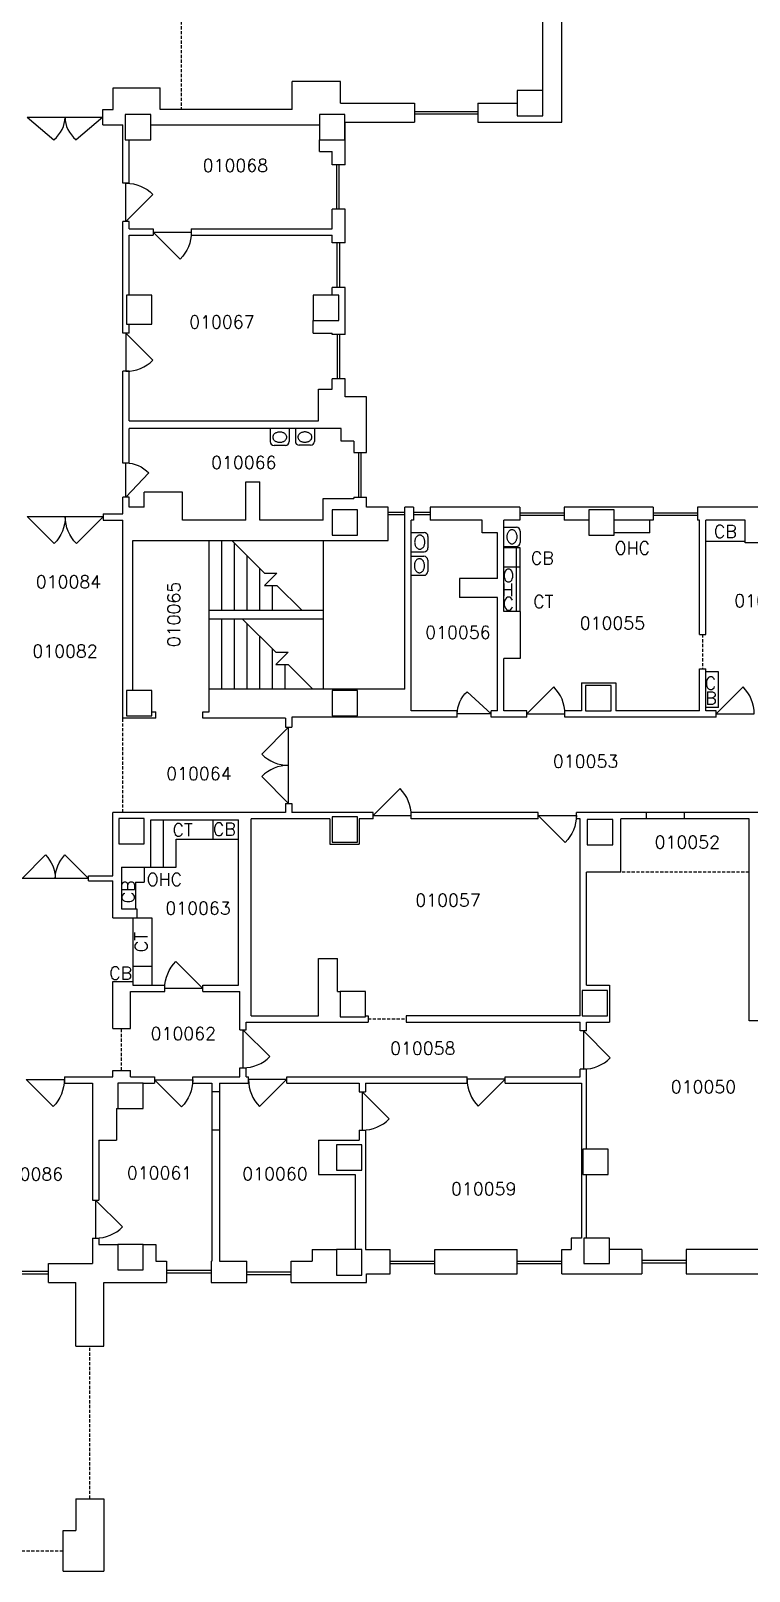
# Model space of a CAD drawing. Extents: x -572 to 188, y -99 to 441.
# Drawn here: x -198.3 to -141.7, y 94.3 to 215.5 of the extents above; entities that cross this region are included whole.
import ezdxf
from ezdxf.enums import TextEntityAlignment as Align

# ---------------------------------------------------------------- set-up
doc = ezdxf.new("R2010")
doc.units = 0
doc.header["$MEASUREMENT"] = 0
doc.linetypes.add('HIDDEN', pattern=[0.375, 0.25, -0.125])
for name, color, linetype in [('1', 7, 'CONTINUOUS'), ('15', 7, 'CONTINUOUS'), ('2', 7, 'CONTINUOUS'), ('25', 7, 'CONTINUOUS'), ('26', 7, 'CONTINUOUS'), ('27', 7, 'CONTINUOUS'), ('28', 7, 'CONTINUOUS'), ('3', 7, 'CONTINUOUS'), ('4', 7, 'CONTINUOUS')]:
    doc.layers.add(name, color=color, linetype=linetype)
doc.styles.add('ROMANS', font='ROMANS', dxfattribs={"height": 0.2})

# ---------------------------------------------------------------- blocks, each defined once
blk = doc.blocks.new('DDR72')
at = {"layer": '26', "color": 6, "linetype": 'Continuous'}
blk.add_lwpolyline([(0, 0), (2.12, 2.12), (2.12, 2.12, -0.198912), (3, 0), (3, 0, -0.198912), (3.88, 2.12), (3.88, 2.12), (6, 0), (3, 0), (0, 0)], format="xyb", dxfattribs=at)
blk = doc.blocks.new('DRLH36')
at = {"layer": '26', "color": 6, "linetype": 'Continuous'}
for q in [(2.1213, 2.1213), (3, 0)]:
    blk.add_line((0, 0), q, dxfattribs=at)
blk.add_arc((0, 0), 3, 360, 45, dxfattribs=at)
blk = doc.blocks.new('DRRH36')
at = {"layer": '26', "color": 6, "linetype": 'Continuous', "yscale": -1, "rotation": 180}
blk.add_blockref('DRLH36', (0, 0), dxfattribs=at)
blk = doc.blocks.new('DDR5$7')
at = {"layer": '26', "color": 6, "linetype": 'Continuous'}
for p, q in [((0, 0), (5.7, 0)), ((0, 0), (2.02, -2.02)), ((5.7, 0), (3.68, -2.02))]:
    blk.add_line(p, q, dxfattribs=at)
for centre, start, end in [((0, 0), 314.999, 0), ((5.7, 0), 180, 225.001)]:
    blk.add_arc(centre, 2.85, start, end, dxfattribs=at)
blk = doc.blocks.new('DRLH30')
at = {"layer": '26', "color": 6, "linetype": 'Continuous'}
for q in [(1.77, 1.77), (2.5, 0)]:
    blk.add_line((0, 0), q, dxfattribs=at)
blk.add_arc((0, 0), 2.5, 360, 45.0502, dxfattribs=at)
blk = doc.blocks.new('DRRH30')
at = {"layer": '26', "color": 6, "linetype": 'Continuous', "yscale": -1, "rotation": 180}
blk.add_blockref('DRLH30', (0, 0), dxfattribs=at)
blk = doc.blocks.new('DRLH32')
at = {"layer": '26', "color": 6, "linetype": 'Continuous'}
for q in [(1.89, 1.89), (2.67, 0)]:
    blk.add_line((0, 0), q, dxfattribs=at)
blk.add_arc((0, 0), 2.67, 0, 44.9499, dxfattribs=at)
blk = doc.blocks.new('*O1313')
at = {"layer": '26', "color": 6, "linetype": 'Continuous'}
for p, q in [((-179.1881, 172.7816), (-181.7631, 175.3565)), ((-179.1881, 171.8025), (-178.2091, 172.7816)), ((-176.2631, 169.8565), (-178.2091, 171.8025))]:
    blk.add_line(p, q, dxfattribs=at)
blk = doc.blocks.new('*O1212')
at = {"layer": '26', "color": 6, "linetype": 'Continuous'}
for p, q in [((-179.1881, 172.7816), (-178.2091, 172.7816)), ((-179.1881, 171.8025), (-178.2091, 171.8025))]:
    blk.add_line(p, q, dxfattribs=at)
blk.add_blockref('*O1313', (0, 0), dxfattribs=at)
blk = doc.blocks.new('*O2626')
at = {"layer": '26', "color": 6, "linetype": 'Continuous'}
for p, q in [((-179.1881, 172.7816), (-181.7631, 175.3565)), ((-179.1881, 171.8025), (-178.2091, 172.7816)), ((-176.2631, 169.8565), (-178.2091, 171.8025))]:
    blk.add_line(p, q, dxfattribs=at)
blk = doc.blocks.new('*O2525')
at = {"layer": '26', "color": 6, "linetype": 'Continuous'}
for p, q in [((-179.1881, 172.7816), (-178.2091, 172.7816)), ((-179.1881, 171.8025), (-178.2091, 171.8025))]:
    blk.add_line(p, q, dxfattribs=at)
blk.add_blockref('*O2626', (0, 0), dxfattribs=at)

msp = doc.modelspace()

# ---------------------------------------------------------------- linework, layer by layer
at = {"layer": '1', "color": 4, "linetype": 'Continuous'}
for p, q in [((-157.97, 210.76), (-157.97, 216.96)), ((-156.47, 208.26), (-156.47, 216.96)), ((-173.89, 209.76), (-168.07, 209.76)), ((-168.07, 209.76), (-168.07, 208.26)), ((-163.07, 209.76), (-163.07, 208.26)), ((-163.07, 209.76), (-159.97, 209.76)), ((-173.53, 204.91), (-173.53, 208.26)), ((-173.53, 208.26), (-168.07, 208.26)), ((-163.07, 208.26), (-156.47, 208.26)), ((-175.53, 205.96), (-175.53, 206.86)), ((-175.53, 205.96), (-174.53, 205.96)), ((-174.53, 204.91), (-174.53, 205.96)), ((-173.53, 204.91), (-174.53, 204.91)), ((-173.53, 201.41), (-174.53, 201.41)), ((-174.53, 199.86), (-174.53, 201.41)), ((-173.53, 198.76), (-173.53, 201.41)), ((-174.53, 198.76), (-174.53, 199.36)), ((-173.53, 198.76), (-174.53, 198.76)), ((-173.53, 195.26), (-174.53, 195.26)), ((-174.53, 194.66), (-174.53, 195.26)), ((-173.53, 191.56), (-173.53, 195.26)), ((-174.53, 191.56), (-174.53, 191.66)), ((-173.53, 191.56), (-174.53, 191.56)), ((-174.53, 187.26), (-174.53, 188.06)), ((-173.53, 188.06), (-174.53, 188.06)), ((-173.53, 186.66), (-173.53, 188.06)), ((-175.63, 187.26), (-174.53, 187.26)), ((-175.63, 184.76), (-175.63, 187.26)), ((-171.83, 186.66), (-173.53, 186.66)), ((-171.83, 182.26), (-171.83, 186.66)), ((-173.83, 184.16), (-175.63, 184.16)), ((-173.83, 183.16), (-173.83, 184.16)), ((-172.83, 183.16), (-173.83, 183.16)), ((-172.83, 183.16), (-172.83, 182.26)), ((-172.83, 182.26), (-171.83, 182.26)), ((-172.83, 178.76), (-171.83, 178.76)), ((-172.83, 178.76), (-172.83, 178.66)), ((-171.83, 177.96), (-171.83, 178.76)), ((-170.13, 177.96), (-171.83, 177.96)), ((-170.13, 175.36), (-170.13, 177.96)), ((-168.83, 176.96), (-168.83, 177.96)), ((-168.13, 177.96), (-168.83, 177.96)), ((-168.13, 176.96), (-168.33, 176.96)), ((-168.13, 177.96), (-168.13, 176.96)), ((-166.83, 177.96), (-166.83, 176.96)), ((-159.78, 177.96), (-166.83, 177.96)), ((-162.73, 176.96), (-166.83, 176.96)), ((-159.78, 176.96), (-161.03, 176.96)), ((-159.78, 177.96), (-159.78, 176.96)), ((-156.28, 177.96), (-156.28, 176.96)), ((-149.28, 177.96), (-156.28, 177.96)), ((-154.33, 176.96), (-156.28, 176.96)), ((-149.28, 176.96), (-152.33, 176.96)), ((-149.28, 177.96), (-149.28, 176.96)), ((-145.78, 177.96), (-145.78, 176.96)), ((-139.03, 177.96), (-145.78, 177.96)), ((-145.63, 176.96), (-145.78, 176.96)), ((-142.03, 176.96), (-145.13, 176.96)), ((-172.83, 175.36), (-170.13, 175.36)), ((-176.12, 119.56), (-174.2, 119.56)), ((-176.12, 119.56), (-176.12, 118.66)), ((-171.92, 119.56), (-169.97, 119.56)), ((-169.97, 117.66), (-169.97, 119.56)), ((-166.47, 119.56), (-159.97, 119.56)), ((-166.47, 117.66), (-166.47, 119.56)), ((-159.97, 117.66), (-159.97, 119.56)), ((-156.47, 119.56), (-155.72, 119.56)), ((-156.47, 117.66), (-156.47, 119.56)), ((-150.17, 119.56), (-152.72, 119.56)), ((-150.17, 119.56), (-150.17, 117.66)), ((-146.67, 119.56), (-146.67, 117.66)), ((-140.17, 119.56), (-146.67, 119.56)), ((-196.88, 118.46), (-193.42, 118.46)), ((-196.88, 116.96), (-196.88, 118.46)), ((-187.58, 118.66), (-187.58, 116.96)), ((-184.08, 118.66), (-184.08, 116.96)), ((-184.08, 118.66), (-184.02, 118.66)), ((-183.42, 118.66), (-181.27, 118.66)), ((-181.27, 116.96), (-181.27, 118.66)), ((-177.77, 116.96), (-177.77, 118.66)), ((-177.77, 118.66), (-176.12, 118.66)), ((-171.83, 116.96), (-171.83, 117.66)), ((-171.83, 117.66), (-169.97, 117.66)), ((-166.47, 117.66), (-159.97, 117.66)), ((-156.47, 117.66), (-150.17, 117.66)), ((-146.67, 117.66), (-140.17, 117.66)), ((-196.88, 116.96), (-194.73, 116.96)), ((-192.53, 116.96), (-187.58, 116.96)), ((-184.08, 116.96), (-181.27, 116.96)), ((-177.77, 116.96), (-171.83, 116.96))]:
    msp.add_line(p, q, dxfattribs=at)
at = {"layer": '15', "color": 1, "linetype": 'Continuous'}
for p, q in [((-175.24, 178.66), (-172.83, 178.66)), ((-175.24, 176.96), (-175.24, 178.66)), ((-191.03, 161.36), (-191.03, 176.96)), ((-189.33, 177.96), (-190.53, 177.96)), ((-181.33, 176.96), (-186.33, 176.96)), ((-175.24, 176.96), (-180.23, 176.96)), ((-168.83, 163.66), (-168.83, 176.96)), ((-168.33, 161.96), (-168.33, 176.96)), ((-190.23, 163.56), (-190.23, 175.36)), ((-190.23, 175.36), (-172.83, 175.36)), ((-184.23, 161.86), (-184.23, 163.66)), ((-168.83, 163.66), (-184.23, 163.66)), ((-188.43, 161.36), (-191.03, 161.36)), ((-188.73, 161.86), (-188.43, 161.86)), ((-188.43, 161.36), (-188.43, 161.86)), ((-184.73, 161.86), (-184.23, 161.86)), ((-184.73, 161.36), (-184.73, 161.86)), ((-178.22, 161.36), (-184.73, 161.36)), ((-168.33, 161.46), (-177.72, 161.46))]:
    msp.add_line(p, q, dxfattribs=at)
at = {"layer": '2', "color": 1, "linetype": 'Continuous'}
for p, q in [((-188.73, 194.66), (-190.73, 194.66)), ((-190.73, 194.66), (-190.73, 192.36)), ((-188.73, 192.36), (-188.73, 194.66)), ((-190.73, 192.36), (-188.73, 192.36)), ((-194.73, 111.96), (-194.73, 116.96)), ((-192.53, 111.96), (-192.53, 116.96)), ((-194.73, 111.96), (-192.53, 111.96)), ((-194.73, 99.96), (-192.53, 99.96)), ((-194.73, 99.96), (-194.73, 97.46)), ((-192.53, 99.96), (-192.53, 94.26)), ((-195.73, 94.26), (-195.73, 97.46)), ((-195.73, 97.46), (-194.73, 97.46)), ((-195.73, 94.26), (-192.53, 94.26))]:
    msp.add_line(p, q, dxfattribs=at)
for points in [[(-157.97, 208.76), (-157.97, 210.76), (-159.97, 210.76), (-159.97, 208.76), (-157.97, 208.76)], [(-188.83, 206.86), (-188.83, 208.86), (-190.83, 208.86), (-190.83, 206.86), (-188.83, 206.86)], [(-173.55, 206.86), (-173.55, 208.86), (-175.55, 208.86), (-175.55, 206.86), (-173.55, 206.86)], [(-174.03, 192.66), (-174.03, 194.66), (-176.03, 194.66), (-176.03, 192.66), (-174.03, 192.66)], [(-172.55, 175.77), (-172.55, 177.77), (-174.55, 177.77), (-174.55, 175.77), (-172.55, 175.77)], [(-152.33, 175.76), (-152.33, 177.76), (-154.33, 177.76), (-154.33, 175.76), (-152.33, 175.76)], [(-152.59, 161.95), (-152.59, 163.95), (-154.59, 163.95), (-154.59, 161.95), (-152.59, 161.95)], [(-188.73, 161.56), (-188.73, 163.56), (-190.73, 163.56), (-190.73, 161.56), (-188.73, 161.56)], [(-172.55, 161.55), (-172.55, 163.55), (-174.55, 163.55), (-174.55, 161.55), (-172.55, 161.55)], [(-189.33, 151.48), (-189.33, 153.48), (-191.33, 153.48), (-191.33, 151.48), (-189.33, 151.48)], [(-172.55, 151.61), (-172.55, 153.61), (-174.55, 153.61), (-174.55, 151.61), (-172.55, 151.61)], [(-152.46, 151.41), (-152.46, 153.41), (-154.46, 153.41), (-154.46, 151.41), (-152.46, 151.41)], [(-171.92, 137.86), (-171.92, 139.86), (-173.92, 139.86), (-173.92, 137.86), (-171.92, 137.86)], [(-152.87, 137.95), (-152.87, 139.95), (-154.87, 139.95), (-154.87, 137.95), (-152.87, 137.95)], [(-189.42, 130.66), (-189.42, 132.66), (-191.42, 132.66), (-191.42, 130.66), (-189.42, 130.66)], [(-172.2, 125.81), (-172.2, 127.81), (-174.2, 127.81), (-174.2, 125.81), (-172.2, 125.81)], [(-152.82, 125.46), (-152.82, 127.46), (-154.82, 127.46), (-154.82, 125.46), (-152.82, 125.46)], [(-152.72, 118.46), (-152.72, 120.46), (-154.72, 120.46), (-154.72, 118.46), (-152.72, 118.46)], [(-189.42, 117.96), (-189.42, 119.96), (-191.42, 119.96), (-191.42, 117.96), (-189.42, 117.96)], [(-172.2, 117.56), (-172.2, 119.56), (-174.2, 119.56), (-174.2, 117.56), (-172.2, 117.56)]]:
    msp.add_lwpolyline(points, dxfattribs=at)
at = {"layer": '25', "color": 253, "linetype": 'Continuous'}
for p, q in [((-179.42, 184.16), (-179.42, 183.13)), ((-177.92, 184.16), (-177.92, 183.13)), ((-177.44, 184.16), (-177.44, 183.14)), ((-175.94, 184.16), (-175.94, 183.14)), ((-178.22, 182.83), (-179.12, 182.83)), ((-176.24, 182.84), (-177.14, 182.84)), ((-149.53, 175.96), (-149.53, 176.96)), ((-168.33, 175.97), (-167.3, 175.97)), ((-161.03, 176.39), (-160.04, 176.39)), ((-159.74, 176.09), (-159.74, 175.19)), ((-149.53, 175.96), (-152.33, 175.96)), ((-167, 175.67), (-167, 174.77)), ((-161.03, 174.89), (-160.04, 174.89)), ((-159.73, 174.76), (-161.03, 174.76)), ((-160.03, 169.76), (-160.03, 174.76)), ((-159.73, 169.76), (-159.73, 174.76)), ((-142.03, 175.26), (-145.13, 175.26)), ((-168.33, 174.47), (-167.3, 174.47)), ((-168.33, 174.12), (-167.32, 174.12)), ((-167.02, 173.81), (-167.02, 172.91)), ((-168.33, 172.62), (-167.32, 172.62)), ((-159.73, 173.26), (-161.03, 173.26)), ((-144.13, 165.01), (-145.13, 165.01)), ((-144.13, 162.21), (-144.13, 165.01)), ((-144.13, 162.21), (-145.13, 162.21)), ((-187.82, 149.66), (-187.82, 153.36)), ((-183.92, 151.86), (-183.92, 153.36)), ((-186.82, 149.66), (-186.82, 151.86)), ((-186.82, 151.86), (-181.92, 151.86)), ((-189.33, 149.66), (-189.33, 148.46)), ((-188.82, 149.66), (-186.82, 149.66)), ((-190.03, 148.46), (-190.03, 146.36)), ((-190.03, 148.46), (-189.33, 148.46)), ((-190.23, 145.66), (-190.23, 140.36)), ((-189.93, 145.66), (-188.73, 145.66)), ((-188.73, 145.66), (-188.73, 140.36)), ((-190.23, 141.86), (-188.73, 141.86))]:
    msp.add_line(p, q, dxfattribs=at)
for points in [[(-178.12, 183.48, 0.066843), (-178.13, 183.56, 0.062769), (-178.16, 183.63, 0.056398), (-178.21, 183.7, 0.049772), (-178.28, 183.76, 0.044142), (-178.36, 183.81, 0.039957), (-178.46, 183.85, 0.03725), (-178.56, 183.87, 0.035932), (-178.67, 183.88, 0.035932), (-178.78, 183.87, 0.03725), (-178.88, 183.85, 0.039957), (-178.98, 183.81, 0.044142), (-179.06, 183.76, 0.049772), (-179.13, 183.7, 0.056398), (-179.18, 183.63, 0.062769), (-179.21, 183.56, 0.066843), (-179.22, 183.48, 0.066843), (-179.21, 183.4, 0.062769), (-179.18, 183.33, 0.056398), (-179.13, 183.26, 0.049772), (-179.06, 183.2, 0.044142), (-178.98, 183.15, 0.039957), (-178.88, 183.11, 0.03725), (-178.78, 183.09, 0.035932), (-178.67, 183.08, 0.035932), (-178.56, 183.09, 0.03725), (-178.46, 183.11, 0.039957), (-178.36, 183.15, 0.044142), (-178.28, 183.2, 0.049772), (-178.21, 183.26, 0.056398), (-178.16, 183.33, 0.062769), (-178.13, 183.4, 0.066843)], [(-176.14, 183.49, 0.066843), (-176.15, 183.56, 0.062769), (-176.18, 183.64, 0.056398), (-176.24, 183.71, 0.049772), (-176.3, 183.77, 0.044142), (-176.39, 183.82, 0.039957), (-176.48, 183.85, 0.03725), (-176.59, 183.88, 0.035932), (-176.69, 183.89, 0.035932), (-176.8, 183.88, 0.03725), (-176.9, 183.85, 0.039957), (-177, 183.82, 0.044142), (-177.08, 183.77, 0.049772), (-177.15, 183.71, 0.056398), (-177.2, 183.64, 0.062769), (-177.23, 183.56, 0.066843), (-177.24, 183.49, 0.066843), (-177.23, 183.41, 0.062769), (-177.2, 183.33, 0.056398), (-177.15, 183.26, 0.049772), (-177.08, 183.2, 0.044142), (-177, 183.15, 0.039957), (-176.9, 183.12, 0.03725), (-176.8, 183.09, 0.035932), (-176.69, 183.09, 0.035932), (-176.59, 183.09, 0.03725), (-176.48, 183.12, 0.039957), (-176.39, 183.15, 0.044142), (-176.3, 183.2, 0.049772), (-176.24, 183.26, 0.056398), (-176.18, 183.33, 0.062769), (-176.15, 183.41, 0.066843)], [(-167.65, 175.77, 0.066843), (-167.72, 175.76, 0.062769), (-167.8, 175.73, 0.056398), (-167.87, 175.67, 0.049772), (-167.93, 175.61, 0.044142), (-167.98, 175.52, 0.039957), (-168.01, 175.43, 0.03725), (-168.04, 175.32, 0.035932), (-168.05, 175.22, 0.035932), (-168.04, 175.11, 0.03725), (-168.01, 175.01, 0.039957), (-167.98, 174.91, 0.044142), (-167.93, 174.83, 0.049772), (-167.87, 174.76, 0.056398), (-167.8, 174.71, 0.062769), (-167.72, 174.68, 0.066843), (-167.65, 174.67, 0.066843), (-167.57, 174.68, 0.062769), (-167.49, 174.71, 0.056398), (-167.42, 174.76, 0.049772), (-167.36, 174.83, 0.044142), (-167.31, 174.91, 0.039957), (-167.28, 175.01, 0.03725), (-167.25, 175.11, 0.035932), (-167.25, 175.22, 0.035932), (-167.25, 175.32, 0.03725), (-167.28, 175.43, 0.039957), (-167.31, 175.52, 0.044142), (-167.36, 175.61, 0.049772), (-167.42, 175.67, 0.056398), (-167.49, 175.73, 0.062769), (-167.57, 175.76, 0.066843)], [(-160.39, 176.19, 0.066843), (-160.47, 176.18, 0.062769), (-160.54, 176.15, 0.056398), (-160.61, 176.1, 0.049772), (-160.67, 176.03, 0.044142), (-160.72, 175.95, 0.039957), (-160.76, 175.85, 0.03725), (-160.78, 175.75, 0.035932), (-160.79, 175.64, 0.035932), (-160.78, 175.53, 0.03725), (-160.76, 175.43, 0.039957), (-160.72, 175.34, 0.044142), (-160.67, 175.25, 0.049772), (-160.61, 175.18, 0.056398), (-160.54, 175.13, 0.062769), (-160.47, 175.1, 0.066843), (-160.39, 175.09, 0.066843), (-160.31, 175.1, 0.062769), (-160.23, 175.13, 0.056398), (-160.16, 175.18, 0.049772), (-160.1, 175.25, 0.044142), (-160.05, 175.34, 0.039957), (-160.02, 175.43, 0.03725), (-159.99, 175.53, 0.035932), (-159.99, 175.64, 0.035932), (-159.99, 175.75, 0.03725), (-160.02, 175.85, 0.039957), (-160.05, 175.95, 0.044142), (-160.1, 176.03, 0.049772), (-160.16, 176.1, 0.056398), (-160.23, 176.15, 0.062769), (-160.31, 176.18, 0.066843)], [(-167.67, 173.91, 0.066843), (-167.75, 173.9, 0.062769), (-167.83, 173.87, 0.056398), (-167.9, 173.82, 0.049772), (-167.96, 173.75, 0.044142), (-168.01, 173.67, 0.039957), (-168.04, 173.58, 0.03725), (-168.07, 173.47, 0.035932), (-168.07, 173.37, 0.035932), (-168.07, 173.26, 0.03725), (-168.04, 173.15, 0.039957), (-168.01, 173.06, 0.044142), (-167.96, 172.98, 0.049772), (-167.9, 172.91, 0.056398), (-167.83, 172.86, 0.062769), (-167.75, 172.83, 0.066843), (-167.67, 172.81, 0.066843), (-167.6, 172.83, 0.062769), (-167.52, 172.86, 0.056398), (-167.45, 172.91, 0.049772), (-167.39, 172.98, 0.044142), (-167.34, 173.06, 0.039957), (-167.31, 173.15, 0.03725), (-167.28, 173.26, 0.035932), (-167.27, 173.37, 0.035932), (-167.28, 173.47, 0.03725), (-167.31, 173.58, 0.039957), (-167.34, 173.67, 0.044142), (-167.39, 173.75, 0.049772), (-167.45, 173.82, 0.056398), (-167.52, 173.87, 0.062769), (-167.6, 173.9, 0.066843)]]:
    msp.add_lwpolyline(points, format="xyb", close=True, dxfattribs=at)
for centre, start, end in [((-179.12, 183.13), 180, 270), ((-178.22, 183.13), 270, 360), ((-177.14, 183.14), 180, 270), ((-176.24, 183.14), 270, 360), ((-167.3, 175.67), 360, 90), ((-160.04, 176.09), 360, 90), ((-167.3, 174.77), 270, 360), ((-160.04, 175.19), 270, 360), ((-167.32, 173.81), 360, 90), ((-167.32, 172.91), 270, 360)]:
    msp.add_arc(centre, 0.3, start, end, dxfattribs=at)
at = {"layer": '26', "color": 6, "linetype": 'Continuous'}
for p, q in [((-184.23, 169.16), (-184.23, 175.36)), ((-183.23, 169.86), (-183.23, 175.36)), ((-182.23, 169.86), (-182.23, 175.13)), ((-175.23, 169.16), (-175.23, 175.36)), ((-181.23, 169.86), (-181.23, 174.13)), ((-161.53, 172.36), (-164.53, 172.36)), ((-179.23, 169.86), (-179.23, 171.8)), ((-161.53, 170.86), (-164.53, 170.86)), ((-184.23, 163.66), (-184.23, 169.16)), ((-183.23, 163.66), (-183.23, 169.16)), ((-182.23, 163.66), (-182.23, 169.16)), ((-181.23, 163.66), (-181.23, 168.8)), ((-175.23, 163.66), (-175.23, 169.16)), ((-180.23, 163.66), (-180.23, 167.8)), ((-179.23, 163.66), (-179.23, 166.8)), ((-178.22, 161.36), (-178.22, 160.66)), ((-177.72, 161.46), (-177.72, 160.66)), ((-162.02, 161.46), (-162.02, 161.96)), ((-159.22, 161.46), (-159.22, 161.96)), ((-156.22, 161.46), (-156.22, 161.96)), ((-144.32, 161.46), (-144.32, 161.96)), ((-191.82, 148.96), (-191.82, 153.96)), ((-178.22, 154.66), (-178.22, 153.96)), ((-177.72, 154.66), (-177.72, 153.96)), ((-171.32, 153.46), (-171.32, 153.96)), ((-168.32, 153.46), (-168.32, 153.96)), ((-158.32, 153.46), (-158.32, 153.96)), ((-155.32, 153.46), (-155.32, 153.96)), ((-181.92, 140.36), (-181.92, 153.36)), ((-180.92, 137.96), (-180.92, 153.46)), ((-155.02, 137.96), (-155.02, 153.46)), ((-141.72, 137.56), (-141.72, 153.46)), ((-154.52, 140.36), (-154.52, 149.26)), ((-193.72, 148.56), (-193.72, 148.96)), ((-191.82, 145.66), (-191.82, 148.56)), ((-175.62, 142.46), (-174.12, 142.46)), ((-175.62, 137.96), (-175.62, 142.46)), ((-174.12, 139.86), (-174.12, 142.46)), ((-191.82, 136.96), (-191.82, 140.66)), ((-190.42, 136.96), (-190.42, 139.86)), ((-187.72, 139.86), (-187.72, 140.36)), ((-184.72, 139.86), (-184.72, 140.36)), ((-181.82, 136.86), (-181.82, 139.86)), ((-181.32, 136.86), (-181.32, 137.46)), ((-181.32, 137.46), (-171.72, 137.46)), ((-180.92, 137.96), (-175.62, 137.96)), ((-171.92, 137.96), (-171.72, 137.96)), ((-171.72, 137.96), (-171.72, 137.46)), ((-168.72, 137.96), (-168.72, 137.46)), ((-168.72, 137.46), (-155.02, 137.46)), ((-155.02, 136.76), (-155.02, 137.46)), ((-154.52, 136.76), (-154.52, 137.46)), ((-154.52, 136.76), (-155.02, 136.76)), ((-181.82, 133.16), (-181.82, 133.86)), ((-181.32, 133.16), (-181.32, 133.86)), ((-154.52, 133.76), (-155.02, 133.76)), ((-155.02, 133.16), (-155.02, 133.76)), ((-154.52, 127.46), (-154.52, 133.76)), ((-185.52, 132.66), (-185.52, 133.16)), ((-183.42, 132.66), (-181.12, 132.66)), ((-181.32, 133.16), (-181.12, 133.16)), ((-181.12, 132.66), (-181.12, 133.16)), ((-178.12, 132.66), (-178.12, 133.16)), ((-178.12, 133.16), (-163.92, 133.16)), ((-178.12, 132.66), (-172.42, 132.66)), ((-171.92, 132.66), (-163.92, 132.66)), ((-163.92, 132.66), (-163.92, 133.16)), ((-160.92, 132.66), (-160.92, 133.16)), ((-160.92, 133.16), (-155.02, 133.16)), ((-160.92, 132.66), (-154.92, 132.66)), ((-183.42, 131.96), (-184.02, 131.96)), ((-172.42, 131.96), (-171.92, 131.96)), ((-183.42, 128.96), (-184.02, 128.96)), ((-172.42, 128.96), (-171.92, 128.96)), ((-154.52, 120.46), (-154.52, 125.46))]:
    msp.add_line(p, q, dxfattribs=at)
at = {"layer": '27', "color": 2, "linetype": 'Continuous'}
for p, q in [((-163.07, 209.08), (-168.07, 209.08)), ((-163.07, 208.9), (-168.07, 208.9)), ((-174.18, 201.41), (-174.18, 204.91)), ((-173.98, 201.41), (-173.98, 204.91)), ((-174.14, 195.26), (-174.14, 198.76)), ((-173.94, 195.26), (-173.94, 198.76)), ((-174.13, 188.06), (-174.13, 191.56)), ((-173.93, 188.06), (-173.93, 191.56)), ((-172.45, 178.76), (-172.45, 182.25)), ((-172.25, 178.76), (-172.25, 182.25)), ((-170.13, 177.59), (-168.83, 177.59)), ((-170.13, 177.39), (-168.83, 177.39)), ((-168.13, 177.59), (-166.83, 177.59)), ((-168.13, 177.39), (-166.83, 177.39)), ((-159.78, 177.53), (-156.28, 177.53)), ((-159.78, 177.33), (-156.28, 177.33)), ((-149.28, 177.53), (-145.78, 177.53)), ((-149.28, 177.33), (-145.78, 177.33)), ((-200.38, 117.85), (-196.88, 117.85)), ((-200.38, 117.65), (-196.88, 117.65)), ((-187.58, 117.93), (-184.08, 117.93)), ((-187.58, 117.73), (-184.08, 117.73)), ((-181.27, 117.81), (-177.77, 117.81)), ((-181.27, 117.61), (-177.77, 117.61)), ((-169.97, 118.66), (-166.47, 118.66)), ((-169.97, 118.46), (-166.47, 118.46)), ((-159.97, 118.66), (-156.47, 118.66)), ((-159.97, 118.46), (-156.47, 118.46)), ((-150.17, 118.73), (-146.67, 118.73)), ((-150.17, 118.53), (-146.67, 118.53))]:
    msp.add_line(p, q, dxfattribs=at)
at = {"layer": '28', "color": 6, "linetype": 'HIDDEN'}
for p, q in [((-186.43, 216.56), (-186.43, 209.26)), ((-145.38, 167.96), (-145.38, 165.26)), ((-191.03, 153.96), (-191.03, 161.36)), ((-141.72, 149.26), (-151.82, 149.26)), ((-191.12, 133.66), (-191.12, 136.96)), ((-171.72, 137.71), (-168.72, 137.71)), ((-193.63, 99.96), (-193.63, 111.96)), ((-201.23, 95.86), (-195.73, 95.86))]:
    msp.add_line(p, q, dxfattribs=at)
at = {"layer": '28', "color": 6, "linetype": 'Continuous'}
for p, q in [((-191.79, 209.25), (-191.79, 210.96)), ((-191.79, 210.96), (-188.09, 210.96)), ((-188.09, 209.26), (-188.09, 210.96)), ((-177.69, 209.26), (-177.69, 211.46)), ((-173.89, 211.46), (-177.69, 211.46)), ((-173.89, 209.76), (-173.89, 211.46)), ((-192.59, 208.05), (-192.59, 209.25)), ((-192.59, 209.25), (-191.79, 209.25)), ((-177.69, 209.26), (-188.09, 209.26)), ((-192.59, 208.05), (-191.03, 208.05)), ((-191.03, 203.46), (-191.03, 208.05)), ((-188.83, 208.06), (-175.55, 208.06)), ((-190.53, 203.46), (-190.53, 206.86)), ((-190.53, 203.46), (-191.03, 203.46)), ((-190.53, 200.46), (-191.03, 200.46)), ((-191.03, 191.66), (-191.03, 200.46)), ((-190.53, 199.86), (-190.53, 200.46)), ((-190.53, 199.86), (-188.63, 199.86)), ((-190.53, 194.66), (-190.53, 199.36)), ((-190.53, 199.36), (-188.63, 199.36)), ((-188.63, 199.86), (-188.63, 199.36)), ((-185.63, 199.86), (-185.63, 199.36)), ((-185.63, 199.86), (-174.53, 199.86)), ((-185.63, 199.36), (-174.53, 199.36)), ((-190.53, 191.66), (-191.03, 191.66)), ((-190.53, 191.66), (-190.53, 192.36)), ((-176.03, 191.66), (-176.03, 192.66)), ((-176.03, 191.66), (-174.53, 191.66)), ((-190.53, 188.66), (-191.03, 188.66)), ((-191.03, 181.44), (-191.03, 188.66)), ((-190.53, 184.76), (-190.53, 188.66)), ((-190.53, 184.76), (-175.63, 184.76)), ((-190.53, 181.44), (-190.53, 184.16)), ((-175.63, 184.16), (-190.53, 184.16)), ((-190.53, 181.44), (-191.03, 181.44)), ((-181.33, 179.96), (-180.23, 179.96)), ((-181.33, 176.96), (-181.33, 179.96)), ((-180.23, 176.96), (-180.23, 179.96)), ((-190.53, 178.76), (-191.03, 178.76)), ((-191.03, 177.46), (-191.03, 178.76)), ((-190.53, 177.96), (-190.53, 178.76)), ((-189.33, 177.96), (-189.33, 179.16)), ((-186.33, 179.16), (-189.33, 179.16)), ((-186.33, 176.96), (-186.33, 179.16)), ((-192.56, 177.46), (-192.56, 176.96)), ((-192.56, 177.46), (-191.03, 177.46)), ((-192.56, 176.96), (-191.03, 176.96)), ((-162.73, 175.96), (-162.73, 176.96)), ((-161.03, 169.76), (-161.03, 176.96)), ((-145.63, 167.96), (-145.63, 176.96)), ((-145.13, 167.96), (-145.13, 176.96)), ((-142.03, 175.16), (-142.03, 176.96)), ((-161.53, 175.96), (-162.73, 175.96)), ((-161.53, 172.36), (-161.53, 175.96)), ((-140.03, 175.16), (-142.03, 175.16)), ((-180.23, 169.86), (-180.23, 173.13)), ((-164.53, 172.36), (-164.53, 170.86)), ((-184.23, 169.86), (-175.23, 169.86)), ((-161.53, 161.96), (-161.53, 170.86)), ((-159.73, 169.76), (-161.03, 169.76)), ((-159.73, 169.76), (-159.73, 166.06)), ((-175.23, 169.16), (-184.23, 169.16)), ((-145.63, 167.96), (-145.13, 167.96)), ((-161.03, 161.96), (-161.03, 166.06)), ((-159.73, 166.06), (-161.03, 166.06)), ((-178.23, 163.66), (-178.23, 165.59)), ((-145.63, 165.26), (-145.13, 165.26)), ((-145.63, 161.96), (-145.63, 165.26)), ((-145.13, 161.96), (-145.13, 165.26)), ((-154.92, 164.16), (-154.92, 161.96)), ((-154.92, 164.16), (-152.22, 164.16)), ((-152.22, 164.16), (-152.22, 161.96)), ((-164.71, 161.96), (-168.33, 161.96)), ((-164.71, 161.46), (-168.33, 161.46)), ((-164.71, 161.46), (-164.71, 161.96)), ((-161.53, 161.96), (-162.02, 161.96)), ((-159.22, 161.46), (-162.02, 161.46)), ((-159.22, 161.96), (-161.03, 161.96)), ((-154.92, 161.96), (-156.22, 161.96)), ((-144.32, 161.46), (-156.22, 161.46)), ((-145.63, 161.96), (-152.22, 161.96)), ((-144.32, 161.96), (-145.13, 161.96)), ((-178.22, 160.66), (-177.72, 160.66)), ((-178.22, 153.96), (-191.82, 153.96)), ((-178.22, 154.66), (-177.72, 154.66)), ((-171.32, 153.96), (-177.72, 153.96)), ((-158.32, 153.96), (-168.32, 153.96)), ((-134.12, 153.96), (-155.32, 153.96)), ((-149.82, 153.96), (-149.82, 153.46)), ((-146.82, 153.96), (-146.82, 153.46)), ((-188.82, 153.36), (-181.92, 153.36)), ((-188.82, 149.66), (-188.82, 153.36)), ((-174.72, 153.46), (-180.92, 153.46)), ((-174.72, 153.46), (-174.72, 151.46)), ((-172.42, 153.46), (-172.42, 151.46)), ((-171.32, 153.46), (-172.42, 153.46)), ((-158.32, 153.46), (-168.32, 153.46)), ((-155.02, 153.46), (-155.32, 153.46)), ((-141.72, 153.46), (-151.82, 153.46)), ((-151.82, 149.26), (-151.82, 153.46)), ((-174.72, 151.46), (-172.42, 151.46)), ((-191.13, 149.66), (-191.13, 146.36)), ((-191.13, 149.66), (-188.82, 149.66)), ((-151.82, 149.26), (-154.52, 149.26)), ((-193.72, 148.96), (-191.82, 148.96)), ((-193.72, 148.56), (-191.82, 148.56)), ((-191.82, 145.66), (-190.23, 145.66)), ((-191.13, 146.36), (-189.93, 146.36)), ((-190.23, 145.66), (-189.93, 145.66)), ((-189.93, 146.36), (-189.93, 145.66)), ((-191.82, 140.66), (-190.23, 140.66)), ((-190.23, 140.66), (-190.23, 140.36)), ((-190.42, 139.86), (-187.72, 139.86)), ((-190.23, 140.36), (-187.72, 140.36)), ((-184.72, 140.36), (-181.92, 140.36)), ((-184.72, 139.86), (-181.82, 139.86)), ((-174.12, 139.86), (-173.92, 139.86)), ((-154.52, 140.36), (-152.72, 140.36)), ((-152.72, 140.36), (-152.72, 137.46)), ((-191.82, 136.96), (-190.42, 136.96)), ((-155.02, 137.96), (-168.72, 137.96)), ((-154.52, 137.46), (-152.72, 137.46)), ((-134.82, 137.56), (-141.72, 137.56)), ((-181.82, 136.86), (-181.32, 136.86)), ((-191.82, 133.66), (-190.42, 133.66)), ((-191.82, 133.16), (-191.82, 133.66)), ((-190.42, 133.16), (-190.42, 133.66)), ((-181.82, 133.86), (-181.32, 133.86)), ((-195.62, 133.16), (-195.62, 132.66)), ((-195.62, 133.16), (-191.82, 133.16)), ((-195.62, 132.66), (-193.42, 132.66)), ((-193.42, 132.66), (-193.42, 123.46)), ((-190.42, 133.16), (-188.52, 133.16)), ((-189.42, 132.66), (-188.52, 132.66)), ((-188.52, 133.16), (-188.52, 132.66)), ((-185.52, 133.16), (-181.82, 133.16)), ((-185.52, 132.66), (-184.02, 132.66)), ((-184.02, 132.66), (-184.02, 118.66)), ((-183.42, 132.66), (-183.42, 118.66)), ((-172.42, 132.66), (-172.42, 131.96)), ((-171.92, 132.66), (-171.92, 131.96)), ((-154.92, 132.66), (-154.92, 120.46)), ((-191.52, 130.66), (-191.42, 130.66)), ((-191.52, 130.66), (-191.52, 128.16)), ((-172.42, 128.96), (-172.42, 128.16)), ((-171.92, 128.96), (-171.92, 119.56)), ((-192.92, 128.16), (-192.92, 123.46)), ((-192.92, 128.16), (-191.52, 128.16)), ((-175.62, 128.16), (-172.42, 128.16)), ((-175.62, 128.16), (-175.62, 125.46)), ((-175.62, 125.46), (-172.72, 125.46)), ((-172.72, 125.46), (-172.72, 119.56)), ((-193.42, 123.46), (-192.92, 123.46)), ((-193.42, 120.46), (-192.92, 120.46)), ((-193.42, 120.46), (-193.42, 118.46)), ((-192.92, 120.46), (-192.92, 119.96)), ((-155.72, 120.46), (-155.72, 119.56)), ((-154.92, 120.46), (-155.72, 120.46)), ((-192.92, 119.96), (-191.42, 119.96)), ((-189.42, 119.96), (-188.42, 119.96)), ((-188.42, 119.96), (-188.42, 118.66)), ((-188.42, 118.66), (-187.58, 118.66))]:
    msp.add_line(p, q, dxfattribs=at)

# ---------------------------------------------------------------- block references
at = {"layer": '26', "color": 6, "linetype": 'Continuous'}
for name, p, xscale, yscale in [('DDR5$7', (-198.56, 208.65), 1.047646543856054, 0.875309665282098), ('DDR72', (-198.96, 148.76), 0.8720965969415313, 0.8720965969415313)]:
    msp.add_blockref(name, p, dxfattribs=dict(at, xscale=xscale, yscale=yscale))
at = {"layer": '26', "color": 250, "linetype": 'Continuous'}
for p, rotation in [((-190.78, 200.46), 270), ((-188.63, 199.61), 180), ((-158.32, 153.72), 180), ((-198.63, 132.94), 180), ((-188.52, 132.91), 180)]:
    msp.add_blockref('DRRH36', p, dxfattribs=dict(at, rotation=rotation))
at = {"layer": '26', "color": 250, "linetype": 'Continuous', "yscale": -1}
for p, rotation in [((-190.78, 191.66), 90), ((-159.22, 161.71), 180), ((-144.32, 161.71), 180), ((-171.32, 153.71), 180), ((-181.57, 136.86), 90), ((-154.77, 136.76), 90), ((-172.17, 131.96), 90), ((-193.17, 123.46), 90)]:
    msp.add_blockref('DRRH36', p, dxfattribs=dict(at, rotation=rotation))
at = {"layer": '26', "color": 6, "linetype": 'Continuous', "xscale": 1.007613574980907, "yscale": -0.9539320505895281, "rotation": 90}
msp.add_blockref('DRLH32', (-190.78, 178.76), dxfattribs=at)
at = {"layer": '26', "color": 6, "linetype": 'Continuous', "rotation": 180}
msp.add_blockref('DDR72', (-192.55, 177.23), dxfattribs=at)
at = {"layer": '26', "color": 250, "linetype": 'Continuous'}
for name, p in [('*O1212', (-0.68, 0)), ('*O2525', (0.2, -6.21)), ('DRRH36', (-184.72, 140.11))]:
    msp.add_blockref(name, p, dxfattribs=at)
at = {"layer": '26', "color": 250, "linetype": 'Continuous', "xscale": 1.071912194758507, "yscale": 0.9858718125430737}
msp.add_blockref('DRRH30', (-162.02, 161.71), dxfattribs=at)
at = {"layer": '26', "color": 6, "linetype": 'Continuous', "yscale": -1, "rotation": 270}
msp.add_blockref('DDR72', (-177.97, 160.66), dxfattribs=at)
at = {"layer": '26', "color": 250, "linetype": 'Continuous', "yscale": -1}
for p in [(-178.13, 132.93), (-160.92, 132.96)]:
    msp.add_blockref('DRRH36', p, dxfattribs=at)

# ---------------------------------------------------------------- texts
at = {"layer": '3', "color": 253, "linetype": 'Continuous', "style": 'ROMANS'}
for s, rotation, p in [('CB', 360, (-142.69, 175.56)), ('OHC', 360, (-149.52, 174.26)), ('CB', 360, (-157.1, 173.47)), ('CT', 360, (-157.13, 170.04)), ('CT', 360, (-185.52, 152.08)), ('CB', 360, (-182.13, 152.13)), ('OHC', 360, (-186.36, 148.18)), ('CB', 90, (-190.1, 148.61)), ('CT', 90, (-189.08, 144.54)), ('CB', 360, (-190.29, 140.81))]:
    msp.add_text(s, height=1, rotation=rotation, dxfattribs=at).set_placement(p, align=Align.RIGHT)
for s, p in [('O', (-160.19, 172.09)), ('H', (-160.26, 170.96)), ('C', (-160.22, 169.88)), ('C', (-144.31, 163.62)), ('B', (-144.27, 162.45))]:
    msp.add_text(s, height=1, dxfattribs=at).set_placement(p, align=Align.RIGHT)
at = {"layer": '4', "color": 233, "linetype": 'Continuous', "style": 'ROMANS'}
for s, p in [('010068', (-179.59, 204.36)), ('010067', (-180.65, 192.04)), ('010066', (-178.93, 180.98)), ('010084', (-192.73, 171.6)), ('010054', (-137.74, 170.11)), ('010056', (-162.07, 167.62)), ('010055', (-149.91, 168.35)), ('010082', (-193, 166.14)), ('010053', (-152.02, 157.48)), ('010064', (-182.46, 156.51)), ('010052', (-144.01, 151.11)), ('010063', (-182.53, 145.92)), ('010057', (-162.85, 146.55)), ('010062', (-183.69, 136.05)), ('010058', (-164.84, 134.9)), ('010050', (-142.74, 131.86)), ('010061', (-185.56, 125.09)), ('010086', (-195.72, 125)), ('010060', (-176.47, 125.02)), ('010059', (-160.04, 123.84))]:
    msp.add_text(s, height=1, dxfattribs=at).set_placement(p, align=Align.RIGHT)
msp.add_text('010065', height=1, rotation=90, dxfattribs=at).set_placement((-186.51, 172.1), align=Align.RIGHT)

doc.saveas('drawing.dxf')
